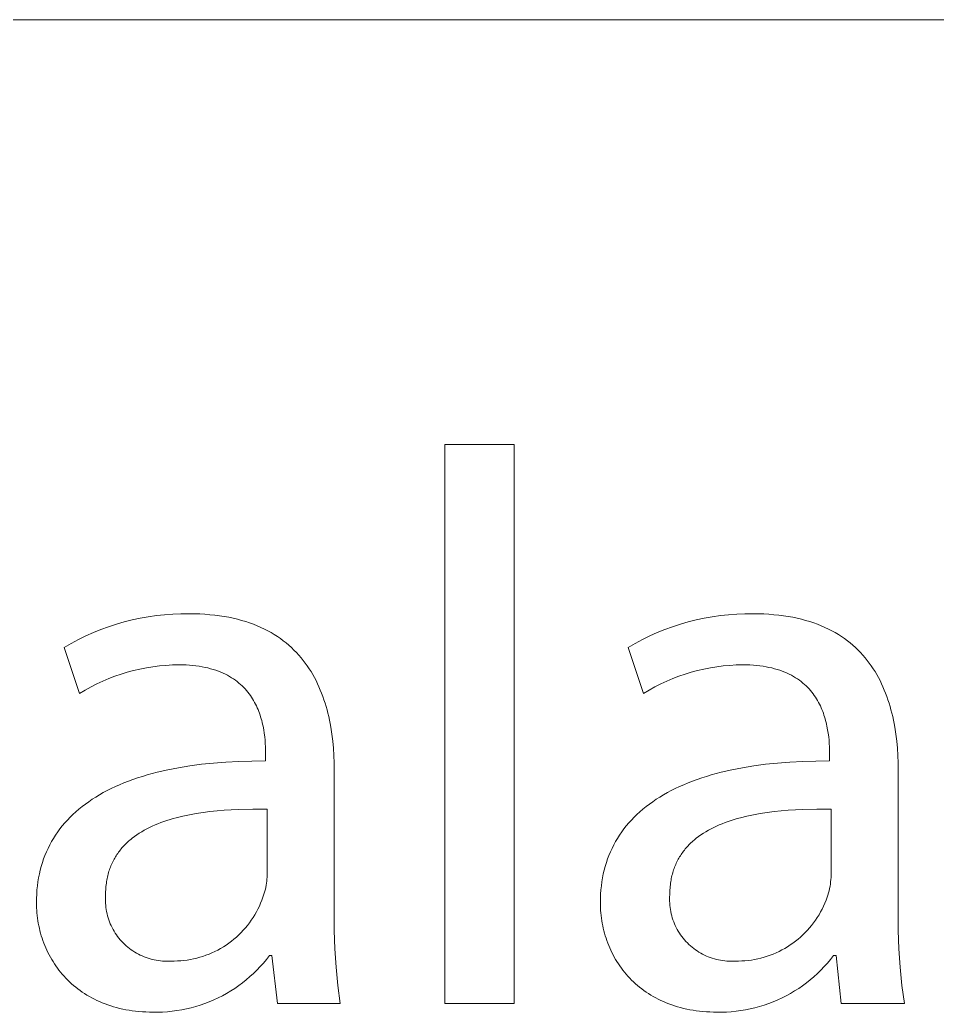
# Model space of a CAD drawing. Header units: millimetres. Extents: x -1656 to 3995, y -637 to 3312.
# Drawn here: x 3584.9 to 3650.8, y -391.9 to -320.6 of the extents above; entities that cross this region are included whole.
import ezdxf

# ---------------------------------------------------------------- set-up
doc = ezdxf.new("R2010")
doc.units = ezdxf.units.MM
doc.header["$MEASUREMENT"] = 0
doc.layers.add('Domyślny', color=7, linetype='Continuous', true_color=0x000000)

msp = doc.modelspace()

# ---------------------------------------------------------------- linework, layer by layer
at = {"layer": 'Domyślny', "color": 18, "lineweight": 15, "true_color": 0x000000}
for p, q in [((1859.778, -320.61), (3995.331, -320.61)), ((3615.391, -351.11), (3620.377, -351.11)), ((3615.391, -391.286), (3615.391, -351.11)), ((3620.377, -351.11), (3620.377, -391.286)), ((3592.931, -363.722), (3593.507, -363.598)), ((3593.507, -363.598), (3594.087, -363.495)), ((3594.087, -363.495), (3594.669, -363.411)), ((3594.669, -363.411), (3595.255, -363.348)), ((3595.255, -363.348), (3595.842, -363.305)), ((3595.842, -363.305), (3596.43, -363.283)), ((3596.43, -363.283), (3597.019, -363.281)), ((3597.019, -363.281), (3597.406, -363.285)), ((3597.406, -363.285), (3597.784, -363.298)), ((3597.784, -363.298), (3598.153, -363.318)), ((3598.153, -363.318), (3598.513, -363.347)), ((3598.513, -363.347), (3598.864, -363.383)), ((3598.864, -363.383), (3599.206, -363.427)), ((3599.206, -363.427), (3599.54, -363.479)), ((3599.54, -363.479), (3599.866, -363.538)), ((3599.866, -363.538), (3600.182, -363.604)), ((3633.454, -363.724), (3634.03, -363.6)), ((3634.03, -363.6), (3634.609, -363.496)), ((3634.609, -363.496), (3635.192, -363.412)), ((3635.192, -363.412), (3635.777, -363.349)), ((3635.777, -363.349), (3636.364, -363.306)), ((3636.364, -363.306), (3636.952, -363.283)), ((3636.952, -363.283), (3637.541, -363.281)), ((3637.541, -363.281), (3637.929, -363.285)), ((3637.929, -363.285), (3638.308, -363.298)), ((3638.308, -363.298), (3638.677, -363.318)), ((3638.677, -363.318), (3639.038, -363.347)), ((3639.038, -363.347), (3639.39, -363.383)), ((3639.39, -363.383), (3639.733, -363.427)), ((3639.733, -363.427), (3640.067, -363.479)), ((3640.067, -363.479), (3640.393, -363.538)), ((3640.393, -363.538), (3640.71, -363.604)), ((3590.683, -364.415), (3591.236, -364.213)), ((3591.236, -364.213), (3591.795, -364.029)), ((3591.795, -364.029), (3592.361, -363.866)), ((3592.361, -363.866), (3592.931, -363.722)), ((3600.182, -363.604), (3600.491, -363.678)), ((3600.491, -363.678), (3600.791, -363.758)), ((3600.791, -363.758), (3601.083, -363.845)), ((3601.083, -363.845), (3601.368, -363.939)), ((3601.368, -363.939), (3601.644, -364.04)), ((3601.644, -364.04), (3601.912, -364.147)), ((3601.912, -364.147), (3602.172, -364.261)), ((3602.172, -364.261), (3602.425, -364.381)), ((3631.205, -364.417), (3631.758, -364.214)), ((3631.758, -364.214), (3632.318, -364.031)), ((3632.318, -364.031), (3632.883, -363.868)), ((3632.883, -363.868), (3633.454, -363.724)), ((3640.71, -363.604), (3641.019, -363.678)), ((3641.019, -363.678), (3641.32, -363.758)), ((3641.32, -363.758), (3641.613, -363.845)), ((3641.613, -363.845), (3641.897, -363.939)), ((3641.897, -363.939), (3642.173, -364.04)), ((3642.173, -364.04), (3642.442, -364.147)), ((3642.442, -364.147), (3642.703, -364.261)), ((3642.703, -364.261), (3642.956, -364.381)), ((3589.071, -365.136), (3589.6, -364.877)), ((3589.6, -364.877), (3590.137, -364.637)), ((3590.137, -364.637), (3590.683, -364.415)), ((3602.425, -364.381), (3602.671, -364.506)), ((3602.671, -364.506), (3602.909, -364.638)), ((3602.909, -364.638), (3603.139, -364.776)), ((3603.139, -364.776), (3603.362, -364.919)), ((3603.362, -364.919), (3603.578, -365.068)), ((3629.594, -365.137), (3630.123, -364.878)), ((3630.123, -364.878), (3630.66, -364.638)), ((3630.66, -364.638), (3631.205, -364.417)), ((3642.956, -364.381), (3643.201, -364.506)), ((3643.201, -364.506), (3643.439, -364.638)), ((3643.439, -364.638), (3643.669, -364.776)), ((3643.669, -364.776), (3643.893, -364.919)), ((3643.893, -364.919), (3644.109, -365.068)), ((3588.043, -365.709), (3588.552, -365.413)), ((3589.153, -369.002), (3588.043, -365.709)), ((3588.552, -365.413), (3589.071, -365.136)), ((3603.578, -365.068), (3603.787, -365.222)), ((3603.787, -365.222), (3603.989, -365.381)), ((3603.989, -365.381), (3604.184, -365.545)), ((3604.184, -365.545), (3604.372, -365.715)), ((3604.372, -365.715), (3604.554, -365.889)), ((3628.565, -365.709), (3629.074, -365.414)), ((3629.675, -369.002), (3628.565, -365.709)), ((3629.074, -365.414), (3629.594, -365.137)), ((3644.109, -365.068), (3644.318, -365.222)), ((3644.318, -365.222), (3644.519, -365.381)), ((3644.519, -365.381), (3644.714, -365.545)), ((3644.714, -365.545), (3644.903, -365.715)), ((3644.903, -365.715), (3645.084, -365.889)), ((3604.554, -365.889), (3604.729, -366.068)), ((3604.729, -366.068), (3604.897, -366.252)), ((3604.897, -366.252), (3605.059, -366.44)), ((3605.059, -366.44), (3605.215, -366.632)), ((3645.084, -365.889), (3645.259, -366.068)), ((3645.259, -366.068), (3645.427, -366.252)), ((3645.427, -366.252), (3645.589, -366.44)), ((3645.589, -366.44), (3645.744, -366.632)), ((3593.949, -367.165), (3593.488, -367.255)), ((3594.413, -367.09), (3593.949, -367.165)), ((3594.879, -367.031), (3594.413, -367.09)), ((3595.346, -366.988), (3594.879, -367.031)), ((3595.815, -366.961), (3595.346, -366.988)), ((3596.285, -366.951), (3595.815, -366.961)), ((3596.544, -366.954), (3596.285, -366.951)), ((3596.796, -366.962), (3596.544, -366.954)), ((3597.041, -366.977), (3596.796, -366.962)), ((3597.279, -366.997), (3597.041, -366.977)), ((3597.51, -367.023), (3597.279, -366.997)), ((3597.734, -367.053), (3597.51, -367.023)), ((3597.952, -367.089), (3597.734, -367.053)), ((3598.163, -367.131), (3597.952, -367.089)), ((3598.367, -367.176), (3598.163, -367.131)), ((3605.215, -366.632), (3605.364, -366.828)), ((3605.364, -366.828), (3605.508, -367.029)), ((3605.508, -367.029), (3605.645, -367.233)), ((3634.472, -367.166), (3634.011, -367.257)), ((3634.935, -367.091), (3634.472, -367.166)), ((3635.401, -367.032), (3634.935, -367.091)), ((3635.869, -366.989), (3635.401, -367.032)), ((3636.338, -366.962), (3635.869, -366.989)), ((3636.807, -366.951), (3636.338, -366.962)), ((3637.066, -366.954), (3636.807, -366.951)), ((3637.318, -366.962), (3637.066, -366.954)), ((3637.563, -366.977), (3637.318, -366.962)), ((3637.801, -366.997), (3637.563, -366.977)), ((3638.032, -367.023), (3637.801, -366.997)), ((3638.256, -367.053), (3638.032, -367.023)), ((3638.474, -367.089), (3638.256, -367.053)), ((3638.685, -367.131), (3638.474, -367.089)), ((3638.889, -367.176), (3638.685, -367.131)), ((3645.744, -366.632), (3645.894, -366.828)), ((3645.894, -366.828), (3646.037, -367.029)), ((3646.037, -367.029), (3646.174, -367.233)), ((3591.684, -367.774), (3591.246, -367.942)), ((3592.128, -367.621), (3591.684, -367.774)), ((3592.577, -367.484), (3592.128, -367.621)), ((3593.031, -367.362), (3592.577, -367.484)), ((3593.488, -367.255), (3593.031, -367.362)), ((3598.565, -367.227), (3598.367, -367.176)), ((3598.757, -367.283), (3598.565, -367.227)), ((3598.942, -367.342), (3598.757, -367.283)), ((3599.121, -367.407), (3598.942, -367.342)), ((3599.295, -367.475), (3599.121, -367.407)), ((3599.462, -367.548), (3599.295, -367.475)), ((3599.624, -367.624), (3599.462, -367.548)), ((3599.78, -367.704), (3599.624, -367.624)), ((3599.93, -367.788), (3599.78, -367.704)), ((3600.075, -367.876), (3599.93, -367.788)), ((3600.214, -367.967), (3600.075, -367.876)), ((3605.645, -367.233), (3605.777, -367.441)), ((3605.777, -367.441), (3605.902, -367.653)), ((3605.902, -367.653), (3606.022, -367.868)), ((3606.022, -367.868), (3606.136, -368.087)), ((3632.207, -367.776), (3631.768, -367.944)), ((3632.651, -367.623), (3632.207, -367.776)), ((3633.1, -367.486), (3632.651, -367.623)), ((3633.554, -367.364), (3633.1, -367.486)), ((3634.011, -367.257), (3633.554, -367.364)), ((3639.087, -367.227), (3638.889, -367.176)), ((3639.279, -367.283), (3639.087, -367.227)), ((3639.464, -367.342), (3639.279, -367.283)), ((3639.644, -367.407), (3639.464, -367.342)), ((3639.817, -367.475), (3639.644, -367.407)), ((3639.984, -367.548), (3639.817, -367.475)), ((3640.146, -367.624), (3639.984, -367.548)), ((3640.302, -367.704), (3640.146, -367.624)), ((3640.452, -367.788), (3640.302, -367.704)), ((3640.597, -367.876), (3640.452, -367.788)), ((3640.737, -367.967), (3640.597, -367.876)), ((3646.174, -367.233), (3646.305, -367.441)), ((3646.305, -367.441), (3646.43, -367.653)), ((3646.43, -367.653), (3646.55, -367.868)), ((3646.55, -367.868), (3646.664, -368.087)), ((3589.968, -368.535), (3589.556, -368.761)), ((3590.387, -368.323), (3589.968, -368.535)), ((3590.813, -368.125), (3590.387, -368.323)), ((3591.246, -367.942), (3590.813, -368.125)), ((3600.348, -368.061), (3600.214, -367.967)), ((3600.477, -368.158), (3600.348, -368.061)), ((3600.601, -368.259), (3600.477, -368.158)), ((3600.72, -368.362), (3600.601, -368.259)), ((3600.834, -368.468), (3600.72, -368.362)), ((3600.943, -368.576), (3600.834, -368.468)), ((3601.047, -368.687), (3600.943, -368.576)), ((3606.136, -368.087), (3606.245, -368.308)), ((3606.245, -368.308), (3606.348, -368.533)), ((3606.348, -368.533), (3606.446, -368.761)), ((3630.49, -368.536), (3630.079, -368.762)), ((3630.91, -368.324), (3630.49, -368.536)), ((3631.336, -368.127), (3630.91, -368.324)), ((3631.768, -367.944), (3631.336, -368.127)), ((3640.871, -368.061), (3640.737, -367.967)), ((3641, -368.158), (3640.871, -368.061)), ((3641.123, -368.259), (3641, -368.158)), ((3641.242, -368.362), (3641.123, -368.259)), ((3641.356, -368.468), (3641.242, -368.362)), ((3641.465, -368.576), (3641.356, -368.468)), ((3641.57, -368.687), (3641.465, -368.576)), ((3646.664, -368.087), (3646.772, -368.308)), ((3646.772, -368.308), (3646.875, -368.533)), ((3646.875, -368.533), (3646.973, -368.761)), ((3589.556, -368.761), (3589.153, -369.002)), ((3601.147, -368.801), (3601.047, -368.687)), ((3601.242, -368.916), (3601.147, -368.801)), ((3601.333, -369.034), (3601.242, -368.916)), ((3601.42, -369.153), (3601.333, -369.034)), ((3601.502, -369.275), (3601.42, -369.153)), ((3601.58, -369.398), (3601.502, -369.275)), ((3606.446, -368.761), (3606.539, -368.992)), ((3606.539, -368.992), (3606.626, -369.225)), ((3606.626, -369.225), (3606.709, -369.461)), ((3630.079, -368.762), (3629.675, -369.002)), ((3641.669, -368.801), (3641.57, -368.687)), ((3641.765, -368.916), (3641.669, -368.801)), ((3641.855, -369.034), (3641.765, -368.916)), ((3641.942, -369.153), (3641.855, -369.034)), ((3642.024, -369.275), (3641.942, -369.153)), ((3642.103, -369.398), (3642.024, -369.275)), ((3646.973, -368.761), (3647.065, -368.992)), ((3647.065, -368.992), (3647.153, -369.225)), ((3647.153, -369.225), (3647.235, -369.461)), ((3601.655, -369.522), (3601.58, -369.398)), ((3601.725, -369.648), (3601.655, -369.522)), ((3601.791, -369.775), (3601.725, -369.648)), ((3601.854, -369.903), (3601.791, -369.775)), ((3601.913, -370.033), (3601.854, -369.903)), ((3606.709, -369.461), (3606.786, -369.699)), ((3606.786, -369.699), (3606.859, -369.939)), ((3606.859, -369.939), (3606.927, -370.182)), ((3642.177, -369.522), (3642.103, -369.398)), ((3642.247, -369.648), (3642.177, -369.522)), ((3642.314, -369.775), (3642.247, -369.648)), ((3642.376, -369.903), (3642.314, -369.775)), ((3642.436, -370.033), (3642.376, -369.903)), ((3647.235, -369.461), (3647.312, -369.699)), ((3647.312, -369.699), (3647.384, -369.939)), ((3647.384, -369.939), (3647.452, -370.182)), ((3601.969, -370.163), (3601.913, -370.033)), ((3602.021, -370.293), (3601.969, -370.163)), ((3602.07, -370.425), (3602.021, -370.293)), ((3602.116, -370.556), (3602.07, -370.425)), ((3602.159, -370.689), (3602.116, -370.556)), ((3602.198, -370.821), (3602.159, -370.689)), ((3606.927, -370.182), (3606.99, -370.426)), ((3606.99, -370.426), (3607.048, -370.672)), ((3607.048, -370.672), (3607.103, -370.92)), ((3642.491, -370.163), (3642.436, -370.033)), ((3642.544, -370.293), (3642.491, -370.163)), ((3642.592, -370.425), (3642.544, -370.293)), ((3642.638, -370.556), (3642.592, -370.425)), ((3642.681, -370.689), (3642.638, -370.556)), ((3642.721, -370.821), (3642.681, -370.689)), ((3647.452, -370.182), (3647.515, -370.426)), ((3647.515, -370.426), (3647.573, -370.672)), ((3647.573, -370.672), (3647.627, -370.92)), ((3602.235, -370.953), (3602.198, -370.821)), ((3602.269, -371.085), (3602.235, -370.953)), ((3602.3, -371.217), (3602.269, -371.085)), ((3602.329, -371.349), (3602.3, -371.217)), ((3602.379, -371.61), (3602.329, -371.349)), ((3607.103, -370.92), (3607.152, -371.17)), ((3607.152, -371.17), (3607.198, -371.421)), ((3607.198, -371.421), (3607.276, -371.927)), ((3642.757, -370.953), (3642.721, -370.821)), ((3642.791, -371.085), (3642.757, -370.953)), ((3642.822, -371.217), (3642.791, -371.085)), ((3642.851, -371.349), (3642.822, -371.217)), ((3642.901, -371.61), (3642.851, -371.349)), ((3647.627, -370.92), (3647.676, -371.17)), ((3647.676, -371.17), (3647.721, -371.421)), ((3647.721, -371.421), (3647.799, -371.927)), ((3602.419, -371.868), (3602.379, -371.61)), ((3602.451, -372.123), (3602.419, -371.868)), ((3602.476, -372.371), (3602.451, -372.123)), ((3607.276, -371.927), (3607.339, -372.437)), ((3642.941, -371.868), (3642.901, -371.61)), ((3642.974, -372.123), (3642.941, -371.868)), ((3642.998, -372.371), (3642.974, -372.123)), ((3647.799, -371.927), (3647.861, -372.437)), ((3602.494, -372.614), (3602.476, -372.371)), ((3602.505, -372.849), (3602.494, -372.614)), ((3602.512, -373.075), (3602.505, -372.849)), ((3607.339, -372.437), (3607.386, -372.95)), ((3643.016, -372.614), (3642.998, -372.371)), ((3643.027, -372.849), (3643.016, -372.614)), ((3643.034, -373.075), (3643.027, -372.849)), ((3647.861, -372.437), (3647.908, -372.95)), ((3602.514, -373.292), (3602.512, -373.075)), ((3602.514, -373.857), (3602.514, -373.292)), ((3607.386, -372.95), (3607.419, -373.465)), ((3607.419, -373.465), (3607.438, -373.981)), ((3643.036, -373.292), (3643.034, -373.075)), ((3643.036, -373.857), (3643.036, -373.292)), ((3647.908, -372.95), (3647.941, -373.465)), ((3647.941, -373.465), (3647.96, -373.981)), ((3596.259, -374.342), (3597.067, -374.209)), ((3597.067, -374.209), (3597.904, -374.098)), ((3597.904, -374.098), (3598.77, -374.007)), ((3598.77, -374.007), (3599.664, -373.938)), ((3599.664, -373.938), (3600.586, -373.889)), ((3600.586, -373.889), (3601.536, -373.862)), ((3601.536, -373.862), (3602.514, -373.857)), ((3607.438, -373.981), (3607.444, -374.497)), ((3636.788, -374.342), (3637.596, -374.209)), ((3637.596, -374.209), (3638.432, -374.098)), ((3638.432, -374.098), (3639.297, -374.007)), ((3639.297, -374.007), (3640.19, -373.938)), ((3640.19, -373.938), (3641.111, -373.889)), ((3641.111, -373.889), (3642.06, -373.862)), ((3642.06, -373.862), (3643.036, -373.857)), ((3647.96, -373.981), (3647.966, -374.497)), ((3593.317, -375.077), (3593.659, -374.967)), ((3593.659, -374.967), (3594.008, -374.863)), ((3594.008, -374.863), (3594.365, -374.763)), ((3594.365, -374.763), (3594.729, -374.668)), ((3594.729, -374.668), (3595.479, -374.495)), ((3595.479, -374.495), (3596.259, -374.342)), ((3607.444, -374.497), (3607.444, -384.733)), ((3633.848, -375.077), (3634.19, -374.967)), ((3634.19, -374.967), (3634.539, -374.863)), ((3634.539, -374.863), (3634.896, -374.763)), ((3634.896, -374.763), (3635.259, -374.668)), ((3635.259, -374.668), (3636.009, -374.495)), ((3636.009, -374.495), (3636.788, -374.342)), ((3647.966, -374.497), (3647.966, -384.733)), ((3591.425, -375.841), (3591.721, -375.701)), ((3591.721, -375.701), (3592.025, -375.566)), ((3592.025, -375.566), (3592.337, -375.436)), ((3592.337, -375.436), (3592.656, -375.312)), ((3592.656, -375.312), (3592.983, -375.192)), ((3592.983, -375.192), (3593.317, -375.077)), ((3631.955, -375.841), (3632.251, -375.701)), ((3632.251, -375.701), (3632.556, -375.566)), ((3632.556, -375.566), (3632.867, -375.436)), ((3632.867, -375.436), (3633.187, -375.312)), ((3633.187, -375.312), (3633.514, -375.192)), ((3633.514, -375.192), (3633.848, -375.077)), ((3590.315, -376.449), (3590.581, -376.29)), ((3590.581, -376.29), (3590.854, -376.135)), ((3590.854, -376.135), (3591.136, -375.985)), ((3591.136, -375.985), (3591.425, -375.841)), ((3630.844, -376.449), (3631.11, -376.29)), ((3631.11, -376.29), (3631.384, -376.135)), ((3631.384, -376.135), (3631.665, -375.985)), ((3631.665, -375.985), (3631.955, -375.841)), ((3589.102, -377.319), (3589.329, -377.135)), ((3589.329, -377.135), (3589.564, -376.956)), ((3589.564, -376.956), (3589.807, -376.782)), ((3589.807, -376.782), (3590.057, -376.613)), ((3590.057, -376.613), (3590.315, -376.449)), ((3629.63, -377.319), (3629.858, -377.135)), ((3629.858, -377.135), (3630.092, -376.956)), ((3630.092, -376.956), (3630.335, -376.782)), ((3630.335, -376.782), (3630.586, -376.613)), ((3630.586, -376.613), (3630.844, -376.449)), ((3588.469, -377.899), (3588.672, -377.701)), ((3588.672, -377.701), (3588.883, -377.507)), ((3588.883, -377.507), (3589.102, -377.319)), ((3596.563, -377.817), (3596.098, -377.932)), ((3597.039, -377.716), (3596.563, -377.817)), ((3597.524, -377.628), (3597.039, -377.716)), ((3598.017, -377.551), (3597.524, -377.628)), ((3598.518, -377.487), (3598.017, -377.551)), ((3599.025, -377.433), (3598.518, -377.487)), ((3599.536, -377.39), (3599.025, -377.433)), ((3600.05, -377.357), (3599.536, -377.39)), ((3600.566, -377.334), (3600.05, -377.357)), ((3601.6, -377.311), (3600.566, -377.334)), ((3602.626, -377.319), (3601.6, -377.311)), ((3602.626, -382.061), (3602.626, -377.319)), ((3628.996, -377.899), (3629.2, -377.701)), ((3629.2, -377.701), (3629.411, -377.507)), ((3629.411, -377.507), (3629.63, -377.319)), ((3637.099, -377.817), (3636.635, -377.932)), ((3637.574, -377.716), (3637.099, -377.817)), ((3638.059, -377.628), (3637.574, -377.716)), ((3638.551, -377.551), (3638.059, -377.628)), ((3639.051, -377.487), (3638.551, -377.551)), ((3639.557, -377.433), (3639.051, -377.487)), ((3640.066, -377.39), (3639.557, -377.433)), ((3640.58, -377.357), (3640.066, -377.39)), ((3641.095, -377.334), (3640.58, -377.357)), ((3642.125, -377.311), (3641.095, -377.334)), ((3643.149, -377.319), (3642.125, -377.311)), ((3643.149, -382.061), (3643.149, -377.319)), ((3587.737, -378.738), (3587.908, -378.521)), ((3587.908, -378.521), (3588.087, -378.309)), ((3588.087, -378.309), (3588.274, -378.101)), ((3588.274, -378.101), (3588.469, -377.899)), ((3594.373, -378.538), (3594.175, -378.632)), ((3594.575, -378.449), (3594.373, -378.538)), ((3594.782, -378.364), (3594.575, -378.449)), ((3594.992, -378.282), (3594.782, -378.364)), ((3595.206, -378.205), (3594.992, -378.282)), ((3595.424, -378.131), (3595.206, -378.205)), ((3595.646, -378.061), (3595.424, -378.131)), ((3595.87, -377.995), (3595.646, -378.061)), ((3596.098, -377.932), (3595.87, -377.995)), ((3628.263, -378.738), (3628.434, -378.521)), ((3628.434, -378.521), (3628.614, -378.309)), ((3628.614, -378.309), (3628.801, -378.101)), ((3628.801, -378.101), (3628.996, -377.899)), ((3634.912, -378.538), (3634.715, -378.632)), ((3635.114, -378.449), (3634.912, -378.538)), ((3635.32, -378.364), (3635.114, -378.449)), ((3635.531, -378.282), (3635.32, -378.364)), ((3635.745, -378.205), (3635.531, -378.282)), ((3635.962, -378.131), (3635.745, -378.205)), ((3636.183, -378.061), (3635.962, -378.131)), ((3636.408, -377.995), (3636.183, -378.061)), ((3636.635, -377.932), (3636.408, -377.995)), ((3587.272, -379.417), (3587.419, -379.186)), ((3587.419, -379.186), (3587.574, -378.959)), ((3587.574, -378.959), (3587.737, -378.738)), ((3593.087, -379.284), (3592.923, -379.408)), ((3593.256, -379.164), (3593.087, -379.284)), ((3593.43, -379.049), (3593.256, -379.164)), ((3593.609, -378.938), (3593.43, -379.049)), ((3593.793, -378.832), (3593.609, -378.938)), ((3593.982, -378.73), (3593.793, -378.832)), ((3594.175, -378.632), (3593.982, -378.73)), ((3627.797, -379.417), (3627.944, -379.186)), ((3627.944, -379.186), (3628.1, -378.959)), ((3628.1, -378.959), (3628.263, -378.738)), ((3633.627, -379.284), (3633.464, -379.408)), ((3633.796, -379.164), (3633.627, -379.284)), ((3633.97, -379.049), (3633.796, -379.164)), ((3634.149, -378.938), (3633.97, -379.049)), ((3634.333, -378.832), (3634.149, -378.938)), ((3634.521, -378.73), (3634.333, -378.832)), ((3634.715, -378.632), (3634.521, -378.73)), ((3586.881, -380.137), (3587.003, -379.892)), ((3587.003, -379.892), (3587.134, -379.652)), ((3587.134, -379.652), (3587.272, -379.417)), ((3592.327, -379.954), (3592.259, -380.028)), ((3592.396, -379.881), (3592.327, -379.954)), ((3592.467, -379.81), (3592.396, -379.881)), ((3592.54, -379.74), (3592.467, -379.81)), ((3592.613, -379.671), (3592.54, -379.74)), ((3592.689, -379.604), (3592.613, -379.671)), ((3592.766, -379.537), (3592.689, -379.604)), ((3592.844, -379.472), (3592.766, -379.537)), ((3592.923, -379.408), (3592.844, -379.472)), ((3627.405, -380.137), (3627.528, -379.892)), ((3627.528, -379.892), (3627.658, -379.652)), ((3627.658, -379.652), (3627.797, -379.417)), ((3632.868, -379.954), (3632.8, -380.028)), ((3632.937, -379.881), (3632.868, -379.954)), ((3633.008, -379.81), (3632.937, -379.881)), ((3633.08, -379.74), (3633.008, -379.81)), ((3633.154, -379.671), (3633.08, -379.74)), ((3633.229, -379.604), (3633.154, -379.671)), ((3633.306, -379.537), (3633.229, -379.604)), ((3633.384, -379.472), (3633.306, -379.537)), ((3633.464, -379.408), (3633.384, -379.472)), ((3586.564, -380.899), (3586.661, -380.64)), ((3586.661, -380.64), (3586.767, -380.386)), ((3586.767, -380.386), (3586.881, -380.137)), ((3591.775, -380.664), (3591.722, -380.75)), ((3591.83, -380.58), (3591.775, -380.664)), ((3591.886, -380.497), (3591.83, -380.58)), ((3591.944, -380.416), (3591.886, -380.497)), ((3592.004, -380.335), (3591.944, -380.416)), ((3592.065, -380.257), (3592.004, -380.335)), ((3592.128, -380.179), (3592.065, -380.257)), ((3592.193, -380.103), (3592.128, -380.179)), ((3592.259, -380.028), (3592.193, -380.103)), ((3627.087, -380.899), (3627.185, -380.64)), ((3627.185, -380.64), (3627.291, -380.386)), ((3627.291, -380.386), (3627.405, -380.137)), ((3632.316, -380.664), (3632.263, -380.75)), ((3632.37, -380.58), (3632.316, -380.664)), ((3632.427, -380.497), (3632.37, -380.58)), ((3632.485, -380.416), (3632.427, -380.497)), ((3632.545, -380.335), (3632.485, -380.416)), ((3632.606, -380.257), (3632.545, -380.335)), ((3632.669, -380.179), (3632.606, -380.257)), ((3632.734, -380.103), (3632.669, -380.179)), ((3632.8, -380.028), (3632.734, -380.103)), ((3586.394, -381.429), (3586.475, -381.162)), ((3586.475, -381.162), (3586.564, -380.899)), ((3591.401, -381.386), (3591.363, -381.483)), ((3591.442, -381.291), (3591.401, -381.386)), ((3591.484, -381.197), (3591.442, -381.291)), ((3591.528, -381.105), (3591.484, -381.197)), ((3591.574, -381.014), (3591.528, -381.105)), ((3591.621, -380.925), (3591.574, -381.014)), ((3591.671, -380.836), (3591.621, -380.925)), ((3591.722, -380.75), (3591.671, -380.836)), ((3626.917, -381.429), (3626.998, -381.162)), ((3626.998, -381.162), (3627.087, -380.899)), ((3631.942, -381.386), (3631.904, -381.483)), ((3631.983, -381.291), (3631.942, -381.386)), ((3632.025, -381.197), (3631.983, -381.291)), ((3632.069, -381.105), (3632.025, -381.197)), ((3632.115, -381.014), (3632.069, -381.105)), ((3632.162, -380.925), (3632.115, -381.014)), ((3632.212, -380.836), (3632.162, -380.925)), ((3632.263, -380.75), (3632.212, -380.836)), ((3586.202, -382.259), (3586.258, -381.978)), ((3586.258, -381.978), (3586.322, -381.701)), ((3586.322, -381.701), (3586.394, -381.429)), ((3591.173, -382.092), (3591.148, -382.199)), ((3591.2, -381.987), (3591.173, -382.092)), ((3591.228, -381.883), (3591.2, -381.987)), ((3591.259, -381.781), (3591.228, -381.883)), ((3591.292, -381.68), (3591.259, -381.781)), ((3591.326, -381.581), (3591.292, -381.68)), ((3591.363, -381.483), (3591.326, -381.581)), ((3602.622, -382.208), (3602.626, -382.061)), ((3626.725, -382.259), (3626.781, -381.978)), ((3626.781, -381.978), (3626.845, -381.701)), ((3626.845, -381.701), (3626.917, -381.429)), ((3631.714, -382.092), (3631.689, -382.199)), ((3631.741, -381.987), (3631.714, -382.092)), ((3631.769, -381.883), (3631.741, -381.987)), ((3631.8, -381.781), (3631.769, -381.883)), ((3631.833, -381.68), (3631.8, -381.781)), ((3631.867, -381.581), (3631.833, -381.68)), ((3631.904, -381.483), (3631.867, -381.581)), ((3643.143, -382.222), (3643.149, -382.061)), ((3586.087, -383.128), (3586.117, -382.834)), ((3586.117, -382.834), (3586.155, -382.544)), ((3586.155, -382.544), (3586.202, -382.259)), ((3591.056, -382.755), (3591.044, -382.87)), ((3591.07, -382.641), (3591.056, -382.755)), ((3591.087, -382.528), (3591.07, -382.641)), ((3591.105, -382.417), (3591.087, -382.528)), ((3591.126, -382.307), (3591.105, -382.417)), ((3591.148, -382.199), (3591.126, -382.307)), ((3602.531, -382.937), (3602.559, -382.793)), ((3602.559, -382.793), (3602.581, -382.647)), ((3602.581, -382.647), (3602.6, -382.501)), ((3602.6, -382.501), (3602.613, -382.355)), ((3602.613, -382.355), (3602.622, -382.208)), ((3626.609, -383.128), (3626.639, -382.834)), ((3626.639, -382.834), (3626.678, -382.544)), ((3626.678, -382.544), (3626.725, -382.259)), ((3631.597, -382.755), (3631.585, -382.87)), ((3631.611, -382.641), (3631.597, -382.755)), ((3631.628, -382.528), (3631.611, -382.641)), ((3631.646, -382.417), (3631.628, -382.528)), ((3631.667, -382.307), (3631.646, -382.417)), ((3631.689, -382.199), (3631.667, -382.307)), ((3643.07, -382.863), (3643.096, -382.704)), ((3643.096, -382.704), (3643.117, -382.544)), ((3643.117, -382.544), (3643.133, -382.383)), ((3643.133, -382.383), (3643.143, -382.222)), ((3586.052, -383.73), (3586.065, -383.427)), ((3586.065, -383.427), (3586.087, -383.128)), ((3591.016, -383.473), (3591.007, -383.624)), ((3591.017, -383.349), (3591.016, -383.473)), ((3591.02, -383.227), (3591.017, -383.349)), ((3591.026, -383.107), (3591.02, -383.227)), ((3591.034, -382.988), (3591.026, -383.107)), ((3591.044, -382.87), (3591.034, -382.988)), ((3602.325, -383.642), (3602.375, -383.504)), ((3602.375, -383.504), (3602.421, -383.364)), ((3602.421, -383.364), (3602.462, -383.223)), ((3602.462, -383.223), (3602.499, -383.08)), ((3602.499, -383.08), (3602.531, -382.937)), ((3626.575, -383.73), (3626.587, -383.427)), ((3626.587, -383.427), (3626.609, -383.128)), ((3631.557, -383.473), (3631.547, -383.624)), ((3631.558, -383.349), (3631.557, -383.473)), ((3631.561, -383.227), (3631.558, -383.349)), ((3631.567, -383.107), (3631.561, -383.227)), ((3631.575, -382.988), (3631.567, -383.107)), ((3631.585, -382.87), (3631.575, -382.988)), ((3642.866, -383.642), (3642.917, -383.489)), ((3642.917, -383.489), (3642.963, -383.334)), ((3642.963, -383.334), (3643.004, -383.178)), ((3643.004, -383.178), (3643.039, -383.021)), ((3643.039, -383.021), (3643.07, -382.863)), ((3586.048, -384.037), (3586.052, -383.73)), ((3586.05, -384.223), (3586.048, -384.037)), ((3586.056, -384.409), (3586.05, -384.223)), ((3591.007, -383.624), (3591.003, -383.776)), ((3591.003, -383.776), (3591.004, -383.928)), ((3591.004, -383.928), (3591.01, -384.079)), ((3591.01, -384.079), (3591.022, -384.231)), ((3591.022, -384.231), (3591.038, -384.382)), ((3602.065, -384.289), (3602.159, -384.076)), ((3602.159, -384.076), (3602.246, -383.861)), ((3602.246, -383.861), (3602.325, -383.642)), ((3626.57, -384.037), (3626.575, -383.73)), ((3626.572, -384.223), (3626.57, -384.037)), ((3626.579, -384.409), (3626.572, -384.223)), ((3631.547, -383.624), (3631.543, -383.776)), ((3631.543, -383.776), (3631.544, -383.928)), ((3631.544, -383.928), (3631.55, -384.08)), ((3631.55, -384.08), (3631.561, -384.231)), ((3631.561, -384.231), (3631.578, -384.382)), ((3642.605, -384.288), (3642.699, -384.076)), ((3642.699, -384.076), (3642.787, -383.86)), ((3642.787, -383.86), (3642.866, -383.642)), ((3586.067, -384.595), (3586.056, -384.409)), ((3586.081, -384.78), (3586.067, -384.595)), ((3586.1, -384.965), (3586.081, -384.78)), ((3586.123, -385.149), (3586.1, -384.965)), ((3591.038, -384.382), (3591.06, -384.532)), ((3591.06, -384.532), (3591.087, -384.681)), ((3591.087, -384.681), (3591.12, -384.829)), ((3591.12, -384.829), (3591.157, -384.977)), ((3591.157, -384.977), (3591.199, -385.122)), ((3601.617, -385.104), (3601.739, -384.906)), ((3601.739, -384.906), (3601.855, -384.704)), ((3601.855, -384.704), (3601.963, -384.498)), ((3601.963, -384.498), (3602.065, -384.289)), ((3607.444, -384.733), (3607.446, -386.047)), ((3626.589, -384.595), (3626.579, -384.409)), ((3626.603, -384.78), (3626.589, -384.595)), ((3626.622, -384.965), (3626.603, -384.78)), ((3626.645, -385.149), (3626.622, -384.965)), ((3631.578, -384.382), (3631.599, -384.533)), ((3631.599, -384.533), (3631.626, -384.682)), ((3631.626, -384.682), (3631.658, -384.831)), ((3631.658, -384.831), (3631.695, -384.978)), ((3631.695, -384.978), (3631.737, -385.124)), ((3642.156, -385.102), (3642.279, -384.904)), ((3642.279, -384.904), (3642.394, -384.703)), ((3642.394, -384.703), (3642.503, -384.497)), ((3642.503, -384.497), (3642.605, -384.288)), ((3647.966, -384.733), (3647.967, -386.048)), ((3586.15, -385.332), (3586.123, -385.149)), ((3586.181, -385.515), (3586.15, -385.332)), ((3586.216, -385.697), (3586.181, -385.515)), ((3586.256, -385.878), (3586.216, -385.697)), ((3591.199, -385.122), (3591.246, -385.267)), ((3591.246, -385.267), (3591.298, -385.409)), ((3591.298, -385.409), (3591.355, -385.55)), ((3591.355, -385.55), (3591.417, -385.688)), ((3591.417, -385.688), (3591.484, -385.825)), ((3601.063, -385.85), (3601.211, -385.67)), ((3601.211, -385.67), (3601.353, -385.486)), ((3601.353, -385.486), (3601.488, -385.297)), ((3601.488, -385.297), (3601.617, -385.104)), ((3626.672, -385.332), (3626.645, -385.149)), ((3626.703, -385.515), (3626.672, -385.332)), ((3626.738, -385.697), (3626.703, -385.515)), ((3626.778, -385.878), (3626.738, -385.697)), ((3631.737, -385.124), (3631.784, -385.268)), ((3631.784, -385.268), (3631.836, -385.411)), ((3631.836, -385.411), (3631.893, -385.552)), ((3631.893, -385.552), (3631.955, -385.691)), ((3631.955, -385.691), (3632.021, -385.827)), ((3641.601, -385.847), (3641.749, -385.668)), ((3641.749, -385.668), (3641.891, -385.484)), ((3641.891, -385.484), (3642.027, -385.295)), ((3642.027, -385.295), (3642.156, -385.102)), ((3586.299, -386.058), (3586.256, -385.878)), ((3586.347, -386.238), (3586.299, -386.058)), ((3586.398, -386.415), (3586.347, -386.238)), ((3586.454, -386.592), (3586.398, -386.415)), ((3591.484, -385.825), (3591.555, -385.959)), ((3591.555, -385.959), (3591.631, -386.091)), ((3591.631, -386.091), (3591.711, -386.219)), ((3591.711, -386.219), (3591.795, -386.346)), ((3591.795, -386.346), (3591.884, -386.469)), ((3600.412, -386.513), (3600.583, -386.356)), ((3600.583, -386.356), (3600.749, -386.193)), ((3600.749, -386.193), (3600.909, -386.024)), ((3600.909, -386.024), (3601.063, -385.85)), ((3607.446, -386.047), (3607.49, -387.361)), ((3626.821, -386.058), (3626.778, -385.878)), ((3626.869, -386.238), (3626.821, -386.058)), ((3626.921, -386.415), (3626.869, -386.238)), ((3626.977, -386.592), (3626.921, -386.415)), ((3632.021, -385.827), (3632.092, -385.961)), ((3632.092, -385.961), (3632.168, -386.093)), ((3632.168, -386.093), (3632.248, -386.222)), ((3632.248, -386.222), (3632.333, -386.348)), ((3632.333, -386.348), (3632.421, -386.472)), ((3640.95, -386.51), (3641.121, -386.353)), ((3641.121, -386.353), (3641.287, -386.19)), ((3641.287, -386.19), (3641.447, -386.021)), ((3641.447, -386.021), (3641.601, -385.847)), ((3647.967, -386.048), (3648.012, -387.361)), ((3586.514, -386.767), (3586.454, -386.592)), ((3586.578, -386.941), (3586.514, -386.767)), ((3586.647, -387.114), (3586.578, -386.941)), ((3586.719, -387.284), (3586.647, -387.114)), ((3591.884, -386.469), (3591.977, -386.589)), ((3591.977, -386.589), (3592.074, -386.705)), ((3592.074, -386.705), (3592.175, -386.819)), ((3592.175, -386.819), (3592.28, -386.928)), ((3592.28, -386.928), (3592.388, -387.034)), ((3592.388, -387.034), (3592.501, -387.137)), ((3599.482, -387.208), (3599.677, -387.082)), ((3599.677, -387.082), (3599.868, -386.95)), ((3599.868, -386.95), (3600.054, -386.81)), ((3600.054, -386.81), (3600.236, -386.665)), ((3600.236, -386.665), (3600.412, -386.513)), ((3627.037, -386.767), (3626.977, -386.592)), ((3627.101, -386.941), (3627.037, -386.767)), ((3627.169, -387.114), (3627.101, -386.941)), ((3627.241, -387.284), (3627.169, -387.114)), ((3632.421, -386.472), (3632.514, -386.592)), ((3632.514, -386.592), (3632.612, -386.708)), ((3632.612, -386.708), (3632.713, -386.822)), ((3632.713, -386.822), (3632.818, -386.932)), ((3632.818, -386.932), (3632.926, -387.038)), ((3632.926, -387.038), (3633.038, -387.14)), ((3640.02, -387.205), (3640.215, -387.079)), ((3640.215, -387.079), (3640.406, -386.946)), ((3640.406, -386.946), (3640.593, -386.807)), ((3640.593, -386.807), (3640.774, -386.662)), ((3640.774, -386.662), (3640.95, -386.51)), ((3586.795, -387.454), (3586.719, -387.284)), ((3586.876, -387.621), (3586.795, -387.454)), ((3586.96, -387.786), (3586.876, -387.621)), ((3587.049, -387.95), (3586.96, -387.786)), ((3592.501, -387.137), (3592.616, -387.235)), ((3592.616, -387.235), (3592.735, -387.33)), ((3592.735, -387.33), (3592.857, -387.42)), ((3592.857, -387.42), (3592.982, -387.506)), ((3592.982, -387.506), (3593.11, -387.588)), ((3593.11, -387.588), (3593.241, -387.665)), ((3593.241, -387.665), (3593.374, -387.738)), ((3593.374, -387.738), (3593.509, -387.806)), ((3593.509, -387.806), (3593.647, -387.869)), ((3598.01, -387.896), (3598.23, -387.819)), ((3598.23, -387.819), (3598.447, -387.735)), ((3598.447, -387.735), (3598.66, -387.644)), ((3598.66, -387.644), (3598.871, -387.546)), ((3598.871, -387.546), (3599.078, -387.44)), ((3599.078, -387.44), (3599.282, -387.328)), ((3599.282, -387.328), (3599.482, -387.208)), ((3602.796, -387.838), (3602.583, -388.11)), ((3602.965, -387.838), (3602.796, -387.838)), ((3603.36, -391.282), (3602.965, -387.838)), ((3607.49, -387.361), (3607.576, -388.672)), ((3627.318, -387.454), (3627.241, -387.284)), ((3627.398, -387.621), (3627.318, -387.454)), ((3627.483, -387.786), (3627.398, -387.621)), ((3627.571, -387.95), (3627.483, -387.786)), ((3633.038, -387.14), (3633.154, -387.239)), ((3633.154, -387.239), (3633.273, -387.333)), ((3633.273, -387.333), (3633.395, -387.424)), ((3633.395, -387.424), (3633.52, -387.51)), ((3633.52, -387.51), (3633.648, -387.591)), ((3633.648, -387.591), (3633.779, -387.669)), ((3633.779, -387.669), (3633.912, -387.741)), ((3633.912, -387.741), (3634.048, -387.809)), ((3634.048, -387.809), (3634.186, -387.873)), ((3638.55, -387.892), (3638.769, -387.816)), ((3638.769, -387.816), (3638.986, -387.732)), ((3638.986, -387.732), (3639.2, -387.641)), ((3639.2, -387.641), (3639.41, -387.542)), ((3639.41, -387.542), (3639.617, -387.437)), ((3639.617, -387.437), (3639.821, -387.324)), ((3639.821, -387.324), (3640.02, -387.205)), ((3643.318, -387.838), (3643.106, -388.111)), ((3643.506, -387.838), (3643.318, -387.838)), ((3643.883, -391.282), (3643.506, -387.838)), ((3648.012, -387.361), (3648.103, -388.673)), ((3587.142, -388.111), (3587.049, -387.95)), ((3587.239, -388.271), (3587.142, -388.111)), ((3587.34, -388.428), (3587.239, -388.271)), ((3587.445, -388.583), (3587.34, -388.428)), ((3593.647, -387.869), (3593.787, -387.928)), ((3593.787, -387.928), (3593.929, -387.982)), ((3593.929, -387.982), (3594.073, -388.031)), ((3594.073, -388.031), (3594.218, -388.075)), ((3594.218, -388.075), (3594.365, -388.114)), ((3594.365, -388.114), (3594.513, -388.148)), ((3594.513, -388.148), (3594.662, -388.176)), ((3594.662, -388.176), (3594.812, -388.2)), ((3594.812, -388.2), (3594.962, -388.219)), ((3594.962, -388.219), (3595.114, -388.232)), ((3595.114, -388.232), (3595.265, -388.24)), ((3595.265, -388.24), (3595.417, -388.243)), ((3595.417, -388.243), (3595.569, -388.241)), ((3595.569, -388.241), (3595.72, -388.234)), ((3595.72, -388.234), (3595.953, -388.235)), ((3595.953, -388.235), (3596.185, -388.229)), ((3596.185, -388.229), (3596.417, -388.215)), ((3596.417, -388.215), (3596.649, -388.193)), ((3596.649, -388.193), (3596.88, -388.162)), ((3596.88, -388.162), (3597.109, -388.125)), ((3597.109, -388.125), (3597.337, -388.079)), ((3597.337, -388.079), (3597.563, -388.025)), ((3597.563, -388.025), (3597.788, -387.964)), ((3597.788, -387.964), (3598.01, -387.896)), ((3602.362, -388.375), (3602.132, -388.632)), ((3602.583, -388.11), (3602.362, -388.375)), ((3627.664, -388.111), (3627.571, -387.95)), ((3627.761, -388.271), (3627.664, -388.111)), ((3627.862, -388.428), (3627.761, -388.271)), ((3627.967, -388.583), (3627.862, -388.428)), ((3634.186, -387.873), (3634.326, -387.931)), ((3634.326, -387.931), (3634.469, -387.985)), ((3634.469, -387.985), (3634.612, -388.034)), ((3634.612, -388.034), (3634.758, -388.077)), ((3634.758, -388.077), (3634.905, -388.116)), ((3634.905, -388.116), (3635.053, -388.15)), ((3635.053, -388.15), (3635.202, -388.179)), ((3635.202, -388.179), (3635.352, -388.202)), ((3635.352, -388.202), (3635.503, -388.22)), ((3635.503, -388.22), (3635.654, -388.233)), ((3635.654, -388.233), (3635.806, -388.241)), ((3635.806, -388.241), (3635.958, -388.244)), ((3635.958, -388.244), (3636.11, -388.241)), ((3636.11, -388.241), (3636.261, -388.234)), ((3636.261, -388.234), (3636.494, -388.235)), ((3636.494, -388.235), (3636.726, -388.228)), ((3636.726, -388.228), (3636.958, -388.213)), ((3636.958, -388.213), (3637.19, -388.191)), ((3637.19, -388.191), (3637.42, -388.161)), ((3637.42, -388.161), (3637.649, -388.122)), ((3637.649, -388.122), (3637.877, -388.076)), ((3637.877, -388.076), (3638.103, -388.023)), ((3638.103, -388.023), (3638.328, -387.961)), ((3638.328, -387.961), (3638.55, -387.892)), ((3642.885, -388.376), (3642.655, -388.633)), ((3643.106, -388.111), (3642.885, -388.376)), ((3587.554, -388.735), (3587.445, -388.583)), ((3587.667, -388.885), (3587.554, -388.735)), ((3587.784, -389.033), (3587.667, -388.885)), ((3587.906, -389.178), (3587.784, -389.033)), ((3588.031, -389.32), (3587.906, -389.178)), ((3601.646, -389.123), (3601.391, -389.355)), ((3601.893, -388.882), (3601.646, -389.123)), ((3602.132, -388.632), (3601.893, -388.882)), ((3607.576, -388.672), (3607.705, -389.979)), ((3628.076, -388.735), (3627.967, -388.583)), ((3628.189, -388.885), (3628.076, -388.735)), ((3628.306, -389.033), (3628.189, -388.885)), ((3628.428, -389.178), (3628.306, -389.033)), ((3628.553, -389.32), (3628.428, -389.178)), ((3642.169, -389.124), (3641.914, -389.357)), ((3642.416, -388.883), (3642.169, -389.124)), ((3642.655, -388.633), (3642.416, -388.883)), ((3648.103, -388.673), (3648.238, -389.98)), ((3588.16, -389.459), (3588.031, -389.32)), ((3588.294, -389.595), (3588.16, -389.459)), ((3588.431, -389.729), (3588.294, -389.595)), ((3588.573, -389.859), (3588.431, -389.729)), ((3588.718, -389.986), (3588.573, -389.859)), ((3600.858, -389.794), (3600.58, -389.999)), ((3601.128, -389.579), (3600.858, -389.794)), ((3601.391, -389.355), (3601.128, -389.579)), ((3607.705, -389.979), (3607.877, -391.282)), ((3628.682, -389.459), (3628.553, -389.32)), ((3628.816, -389.595), (3628.682, -389.459)), ((3628.953, -389.729), (3628.816, -389.595)), ((3629.095, -389.859), (3628.953, -389.729)), ((3629.241, -389.986), (3629.095, -389.859)), ((3641.381, -389.796), (3641.104, -390.002)), ((3641.652, -389.581), (3641.381, -389.796)), ((3641.914, -389.357), (3641.652, -389.581)), ((3648.238, -389.98), (3648.418, -391.282)), ((3588.868, -390.11), (3588.718, -389.986)), ((3589.022, -390.231), (3588.868, -390.11)), ((3589.179, -390.348), (3589.022, -390.231)), ((3589.341, -390.461), (3589.179, -390.348)), ((3589.507, -390.571), (3589.341, -390.461)), ((3589.677, -390.677), (3589.507, -390.571)), ((3589.85, -390.78), (3589.677, -390.677)), ((3599.709, -390.558), (3599.407, -390.724)), ((3600.006, -390.381), (3599.709, -390.558)), ((3600.296, -390.195), (3600.006, -390.381)), ((3600.58, -389.999), (3600.296, -390.195)), ((3629.39, -390.11), (3629.241, -389.986)), ((3629.544, -390.231), (3629.39, -390.11)), ((3629.702, -390.348), (3629.544, -390.231)), ((3629.863, -390.461), (3629.702, -390.348)), ((3630.029, -390.571), (3629.863, -390.461)), ((3630.199, -390.677), (3630.029, -390.571)), ((3630.373, -390.78), (3630.199, -390.677)), ((3640.233, -390.561), (3639.93, -390.727)), ((3640.53, -390.384), (3640.233, -390.561)), ((3640.82, -390.198), (3640.53, -390.384)), ((3641.104, -390.002), (3640.82, -390.198)), ((3590.028, -390.878), (3589.85, -390.78)), ((3590.21, -390.973), (3590.028, -390.878)), ((3590.396, -391.064), (3590.21, -390.973)), ((3590.586, -391.15), (3590.396, -391.064)), ((3590.78, -391.232), (3590.586, -391.15)), ((3590.977, -391.31), (3590.78, -391.232)), ((3591.179, -391.384), (3590.977, -391.31)), ((3591.385, -391.453), (3591.179, -391.384)), ((3597.82, -391.397), (3597.49, -391.499)), ((3598.146, -391.284), (3597.82, -391.397)), ((3598.468, -391.16), (3598.146, -391.284)), ((3598.786, -391.025), (3598.468, -391.16)), ((3599.099, -390.88), (3598.786, -391.025)), ((3599.407, -390.724), (3599.099, -390.88)), ((3607.877, -391.282), (3603.36, -391.282)), ((3620.377, -391.286), (3615.391, -391.286)), ((3630.55, -390.878), (3630.373, -390.78)), ((3630.732, -390.973), (3630.55, -390.878)), ((3630.918, -391.064), (3630.732, -390.973)), ((3631.108, -391.15), (3630.918, -391.064)), ((3631.302, -391.232), (3631.108, -391.15)), ((3631.499, -391.31), (3631.302, -391.232)), ((3631.701, -391.384), (3631.499, -391.31)), ((3631.907, -391.453), (3631.701, -391.384)), ((3638.343, -391.4), (3638.013, -391.502)), ((3638.669, -391.287), (3638.343, -391.4)), ((3638.991, -391.163), (3638.669, -391.287)), ((3639.309, -391.028), (3638.991, -391.163)), ((3639.622, -390.883), (3639.309, -391.028)), ((3639.93, -390.727), (3639.622, -390.883)), ((3648.418, -391.282), (3643.883, -391.282)), ((3591.595, -391.517), (3591.385, -391.453)), ((3591.809, -391.577), (3591.595, -391.517)), ((3592.026, -391.632), (3591.809, -391.577)), ((3592.248, -391.683), (3592.026, -391.632)), ((3592.474, -391.728), (3592.248, -391.683)), ((3592.703, -391.768), (3592.474, -391.728)), ((3592.937, -391.803), (3592.703, -391.768)), ((3593.175, -391.834), (3592.937, -391.803)), ((3593.416, -391.858), (3593.175, -391.834)), ((3593.662, -391.878), (3593.416, -391.858)), ((3593.911, -391.892), (3593.662, -391.878)), ((3594.165, -391.9), (3593.911, -391.892)), ((3594.422, -391.903), (3594.165, -391.9)), ((3594.767, -391.904), (3594.422, -391.903)), ((3595.112, -391.894), (3594.767, -391.904)), ((3595.457, -391.872), (3595.112, -391.894)), ((3595.8, -391.839), (3595.457, -391.872)), ((3596.142, -391.794), (3595.8, -391.839)), ((3596.483, -391.737), (3596.142, -391.794)), ((3596.821, -391.669), (3596.483, -391.737)), ((3597.157, -391.59), (3596.821, -391.669)), ((3597.49, -391.499), (3597.157, -391.59)), ((3632.117, -391.517), (3631.907, -391.453)), ((3632.331, -391.577), (3632.117, -391.517)), ((3632.548, -391.632), (3632.331, -391.577)), ((3632.77, -391.683), (3632.548, -391.632)), ((3632.996, -391.728), (3632.77, -391.683)), ((3633.226, -391.768), (3632.996, -391.728)), ((3633.459, -391.803), (3633.226, -391.768)), ((3633.697, -391.834), (3633.459, -391.803)), ((3633.938, -391.858), (3633.697, -391.834)), ((3634.184, -391.878), (3633.938, -391.858)), ((3634.433, -391.892), (3634.184, -391.878)), ((3634.687, -391.9), (3634.433, -391.892)), ((3634.944, -391.903), (3634.687, -391.9)), ((3635.289, -391.905), (3634.944, -391.903)), ((3635.634, -391.895), (3635.289, -391.905)), ((3635.979, -391.874), (3635.634, -391.895)), ((3636.323, -391.841), (3635.979, -391.874)), ((3636.665, -391.796), (3636.323, -391.841)), ((3637.006, -391.74), (3636.665, -391.796)), ((3637.344, -391.672), (3637.006, -391.74)), ((3637.68, -391.592), (3637.344, -391.672)), ((3638.013, -391.502), (3637.68, -391.592))]:
    msp.add_line(p, q, dxfattribs=at)

doc.saveas('drawing.dxf')
